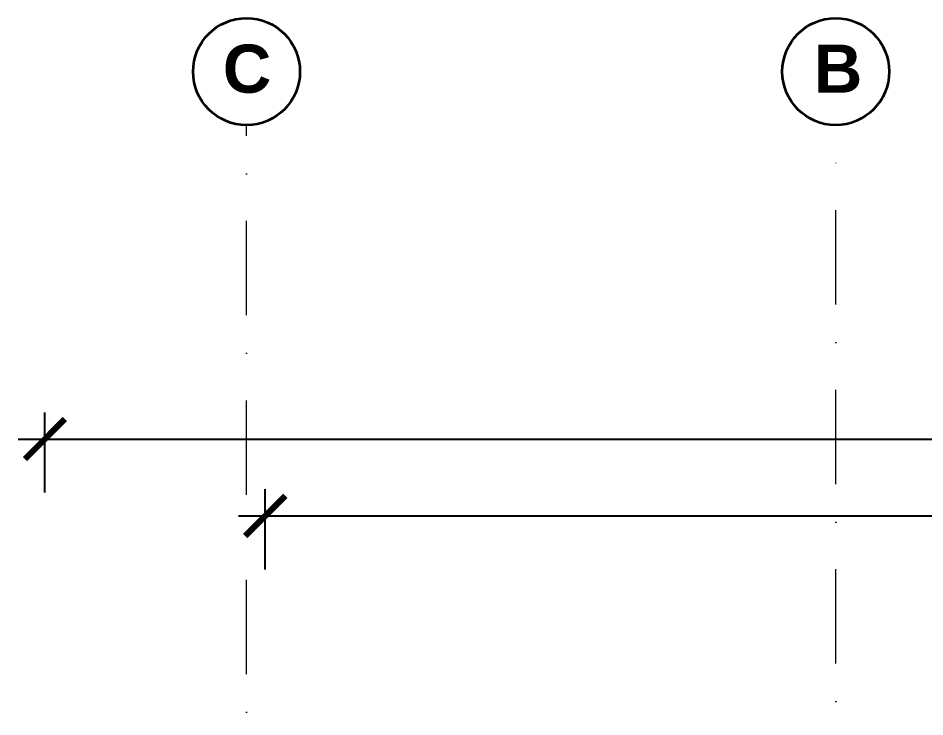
# Model space of a CAD drawing. Header units: millimetres. Extents: x 4647 to 73915, y -13612 to -8141.
# Drawn here: x 6354.4 to 6693.7, y -10294.9 to -10033.6 of the extents above; entities that cross this region are included whole.
import ezdxf
from ezdxf.enums import TextEntityAlignment as Align

# ---------------------------------------------------------------- set-up
doc = ezdxf.new("R2010")
doc.units = ezdxf.units.MM
doc.linetypes.add('Kropki i Kreski', pattern=[67.027776, 35.277777, -17.638888, 0, -14.111111])
for name, color, linetype, lineweight in [('a_wymiary', 250, 'Continuous', 9), ('Konstrukcja - Siatka mod_Nr_Pióra__1', 7, 'Continuous', 5), ('Konstrukcja - Siatka mod_Nr_Pióra__7', 7, 'Continuous', 35)]:
    doc.layers.add(name, color=color, linetype=linetype, lineweight=lineweight)
doc.layers.add('Konstrukcja - Siatka mod', color=7, linetype='Continuous')
doc.layers.add('Konstrukcja - Siatka mod_Nr_Pióra__4', color=7, linetype='Continuous', lineweight=5, true_color=0x029e21)
doc.styles.add('GENERATED_STYLE_1', font='arialbd.ttf')
doc.styles.get("Standard").update_dxf_attribs({"font": 'arial.ttf'})
doc.dimstyles.new('1-100', dxfattribs={"dimtxt": 13, "dimasz": 15, "dimexe": 10, "dimexo": 20, "dimgap": 5, "dimtad": 1, "dimdec": 1, "dimrnd": 0.5, "dimtxsty": 'Standard', "dimblk": 'ARCHTICK', "dimcen": 0.09, "dimdle": 10, "dimadec": 0, "dimazin": 0, "dimtfac": 1, "dimtdec": 1, "dimtofl": 0, "dimtmove": 0, "dimatfit": 3, "dimfxl": 10, "dimfxlon": 1, "dimtolj": 1, "dimtzin": 0, "dimarcsym": 0})

# ---------------------------------------------------------------- blocks, each defined once
blk = doc.blocks.new('Standardowy znacznik siatki')
at = {"layer": 'Konstrukcja - Siatka mod_Nr_Pióra__4', "linetype": 'Kropki i Kreski'}
blk.add_line((272.51, 0), (0, 0), dxfattribs=at)
at = {"layer": 'Konstrukcja - Siatka mod_Nr_Pióra__7', "linetype": 'Continuous'}
blk.add_circle((-20, 0), 20, dxfattribs=at)
at = {"layer": 'Konstrukcja - Siatka mod_Nr_Pióra__1', "style": 'GENERATED_STYLE_1'}
blk.add_attdef('AC_MarkerText_1', text='', height=18, dxfattribs=at).set_placement((-28.23, -13.29), align=Align.BOTTOM_LEFT)
blk = doc.blocks.new('Standardowy znacznik siatki_2')
at = {"layer": 'Konstrukcja - Siatka mod_Nr_Pióra__4', "linetype": 'Kropki i Kreski'}
blk.add_line((268.51, 0), (0, 0), dxfattribs=at)
at = {"layer": 'Konstrukcja - Siatka mod_Nr_Pióra__7', "linetype": 'Continuous'}
blk.add_circle((-20, 0), 20, dxfattribs=at)
at = {"layer": 'Konstrukcja - Siatka mod_Nr_Pióra__1', "style": 'GENERATED_STYLE_1'}
blk.add_attdef('AC_MarkerText_1', text='', height=18, dxfattribs=at).set_placement((-28.89, -13.29), align=Align.BOTTOM_LEFT)
blk = doc.blocks.new('_ArchTick')
at = {"color": 0, "linetype": 'ByBlock', "const_width": 0.15}
blk.add_lwpolyline([(-0.5, -0.5), (0.5, 0.5)], dxfattribs=at)
blk = doc.blocks.new('*D799')
at = {"layer": 'a_wymiary', "color": 0, "lineweight": -2, "transparency": 16777216}
for p, q in [((6446.9, -10239.74), (6446.9, -10209.74)), ((7381.9, -10239.74), (7381.9, -10209.74)), ((6436.9, -10219.74), (7391.9, -10219.74))]:
    blk.add_line(p, q, dxfattribs=at)
at = {"layer": 'DEFPOINTS', "color": 0, "transparency": 16777216}
for p in [(7381.9, -10219.74), (6446.9, -10683.57), (7381.9, -10683.57)]:
    blk.add_point(p, dxfattribs=at)
at = {"layer": 'a_wymiary', "color": 0, "lineweight": -2, "transparency": 16777216, "xscale": 15, "yscale": 15, "zscale": 15, "rotation": 180}
blk.add_blockref('_ArchTick', (6446.9, -10219.74), dxfattribs=at)
at = {"layer": 'a_wymiary', "color": 0, "lineweight": -2, "transparency": 16777216, "xscale": 15, "yscale": 15, "zscale": 15}
blk.add_blockref('_ArchTick', (7381.9, -10219.74), dxfattribs=at)
at = {"layer": 'a_wymiary', "color": 0, "transparency": 16777216, "insert": (6914.4, -10208.1), "char_height": 13, "attachment_point": 5}
blk.add_mtext('\\A1;935', dxfattribs=at)
blk = doc.blocks.new('*D801')
at = {"layer": 'a_wymiary', "color": 0, "lineweight": -2, "transparency": 16777216}
for p, q in [((6364.42, -10210.99), (6364.42, -10180.99)), ((7464.4, -10210.99), (7464.4, -10180.99)), ((6354.42, -10190.99), (7474.4, -10190.99))]:
    blk.add_line(p, q, dxfattribs=at)
at = {"layer": 'DEFPOINTS', "color": 0, "transparency": 16777216}
for p in [(7464.4, -10190.99), (6364.42, -10687.41), (7464.4, -10687.41)]:
    blk.add_point(p, dxfattribs=at)
at = {"layer": 'a_wymiary', "color": 0, "lineweight": -2, "transparency": 16777216, "xscale": 15, "yscale": 15, "zscale": 15, "rotation": 180}
blk.add_blockref('_ArchTick', (6364.42, -10190.99), dxfattribs=at)
at = {"layer": 'a_wymiary', "color": 0, "lineweight": -2, "transparency": 16777216, "xscale": 15, "yscale": 15, "zscale": 15}
blk.add_blockref('_ArchTick', (7464.4, -10190.99), dxfattribs=at)
at = {"layer": 'a_wymiary', "color": 0, "transparency": 16777216, "insert": (6914.41, -10179.35), "char_height": 13, "attachment_point": 5}
blk.add_mtext('\\A1;1100', dxfattribs=at)

msp = doc.modelspace()

# ---------------------------------------------------------------- block references
at = {"layer": 'Konstrukcja - Siatka mod', "color": 251, "lineweight": 15}
ref = msp.add_blockref('Standardowy znacznik siatki', (6439.9, -10073.57), dxfattribs=dict(at, rotation=270))
ref.add_attrib('AC_MarkerText_1_1', 'C', dxfattribs={"color": 251, "lineweight": 15, "height": 18, "style": 'GENERATED_STYLE_1'}).set_placement((6431.02, -10066.86), align=Align.BOTTOM_LEFT)
ref = msp.add_blockref('Standardowy znacznik siatki_2', (6660.39, -10073.57), dxfattribs=dict(at, rotation=270))
ref.add_attrib('AC_MarkerText_1_1', 'B', dxfattribs={"color": 251, "lineweight": 15, "height": 18, "style": 'GENERATED_STYLE_1'}).set_placement((6652.17, -10066.86), align=Align.BOTTOM_LEFT)

# ---------------------------------------------------------------- dimensions: what is measured, and where the dimension line sits
at = {"layer": 'a_wymiary'}
for base, p1, p2, picture, middle in [((7464.4, -10190.99), (6364.42, -10687.41), (7464.4, -10687.41), '*D801', (6914.41, -10179.35)), ((7381.9, -10219.74), (6446.9, -10683.57), (7381.9, -10683.57), '*D799', (6914.4, -10208.1))]:
    dim = msp.add_linear_dim(base=base, p1=p1, p2=p2, dimstyle='1-100', override={"dimfxl": 20}, dxfattribs=at)
    dim.commit()
    dim.dimension.update_dxf_attribs({"geometry": picture, "text_midpoint": middle})

doc.saveas('drawing.dxf')
